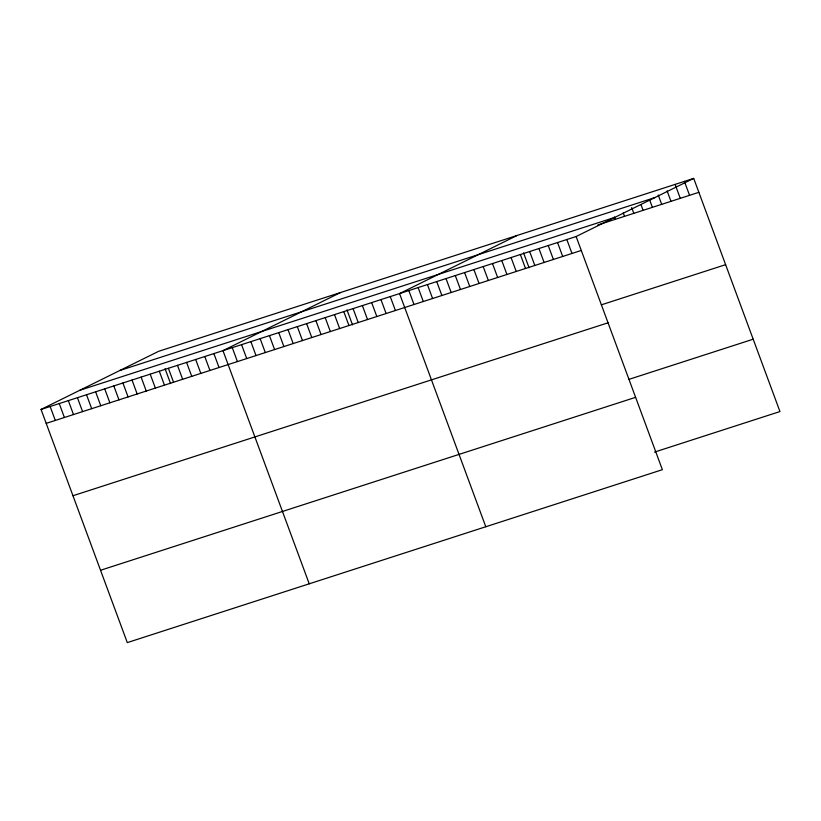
<?xml version="1.0" encoding="UTF-8"?>
<svg xmlns="http://www.w3.org/2000/svg" width="821" height="821" viewBox="0 0 821 821"><rect width="100%" height="100%" fill="white"/><g stroke="black" fill="none" stroke-linecap="round" stroke-linejoin="round"><path stroke-width="1.23" d="M693.704 178.393L576.126 236.52L662.373 469.684L127.296 642.607L41.05 409.443L158.627 351.316L693.704 178.393L779.95 411.557L654.491 452.104M340.551 292.522L222.973 350.649L309.23 583.813M517.127 235.453L399.55 293.59L485.796 526.754M119.825 370.497L654.901 197.574M79.853 390.262L614.919 217.339M597.791 224.985L698.856 192.33M41.05 409.443L576.126 236.52M46.202 423.379L581.278 250.456M601.321 304.848L725.62 264.67M72.966 495.73L608.043 322.797M628.886 379.384L753.185 339.206M100.542 570.267L635.608 397.333M684.406 181.39L689.558 195.326M675.108 184.397L680.27 198.333M667.114 190.883L670.973 201.34M658.247 195.049L661.685 204.337M649.811 200.375L652.387 207.344M640.944 204.542L643.1 210.35M631.657 207.539L633.802 213.347M623.221 212.865L624.504 216.354M614.354 217.031L615.216 219.361M566.829 239.527L571.98 253.463M557.541 242.523L562.693 256.46M548.243 245.53L553.395 259.467M538.945 248.537L544.107 262.474M529.658 251.534L534.81 265.47M523.552 252.837L529.073 267.769M520.36 254.541L525.522 268.477M511.073 257.548L516.224 271.484M501.775 260.544L506.926 274.481M492.487 263.551L497.639 277.488M483.189 266.558L488.341 280.495M473.891 269.555L479.054 283.491M464.604 272.562L469.756 286.498M455.306 275.569L460.468 289.505M446.019 278.565L451.17 292.502M436.721 281.572L441.883 295.509M427.433 284.579L432.585 298.516M418.135 287.576L423.287 301.512M408.837 290.583L414 304.519M390.252 296.586L395.414 310.523M380.965 299.593L386.116 313.53M371.667 302.6L376.829 316.537M362.379 305.597L367.531 319.533M353.081 308.604L358.233 322.54M346.985 309.907L352.507 324.829M343.783 311.611L348.946 325.547M334.496 314.607L339.648 328.544M325.198 317.614L330.36 331.551M315.911 320.621L321.062 334.558M306.613 323.618L311.775 337.554M297.325 326.625L302.477 340.561M288.027 329.632L293.179 343.568M278.74 332.628L283.892 346.565M269.442 335.635L274.594 349.572M260.144 338.642L265.306 352.578M250.857 341.639L256.008 355.575M241.559 344.646L246.721 358.582M232.271 347.652L237.423 361.589M213.881 353.594L219.033 367.531M204.778 356.53L209.94 370.466M195.685 359.475L200.837 373.411M186.593 362.41L191.745 376.346M177.49 365.355L182.652 379.292M168.397 368.29L173.549 382.227M165.062 368.701L170.583 383.633M159.305 371.225L164.457 385.172M150.202 374.171L155.364 388.107M141.109 377.106L146.261 391.042M132.017 380.051L137.169 393.988M122.914 382.986L128.076 396.923M113.821 385.932L118.973 399.868M104.719 388.867L109.881 402.803M95.626 391.812L100.788 405.748M86.533 394.747L91.685 408.684M77.431 397.692L82.593 411.629M68.338 400.627L73.49 414.564M59.245 403.563L64.397 417.509M50.143 406.508L55.305 420.444"/></g></svg>
